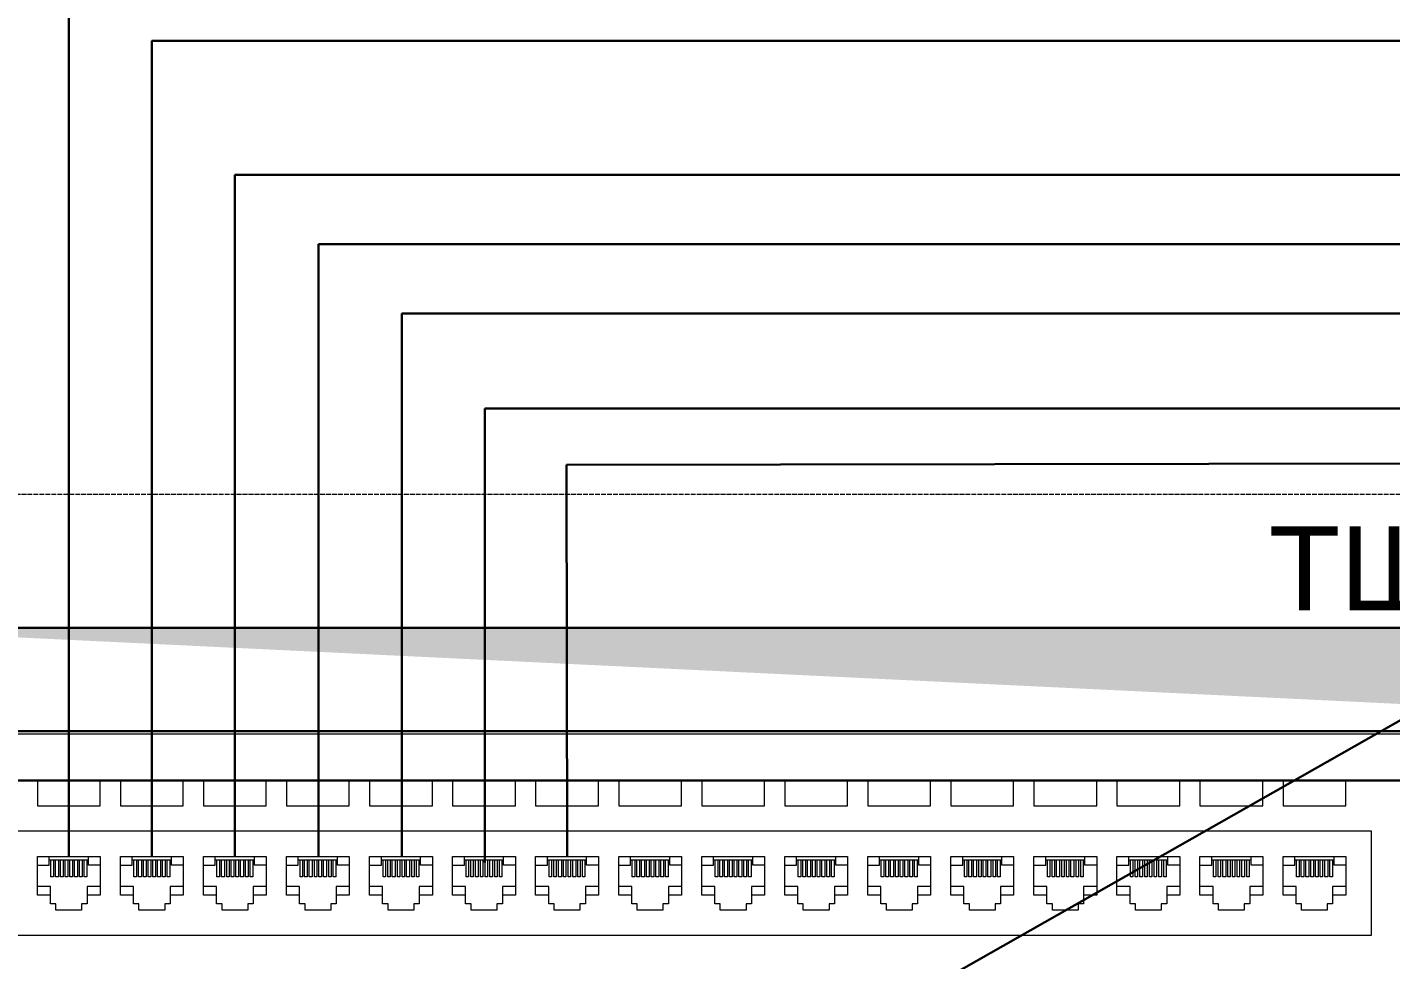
# Model space of a CAD drawing. Header units: millimetres. Extents: x -695119 to 412940, y -249585 to 622758.
# Drawn here: x -658920 to -655496, y 31451 to 33791 of the extents above; entities that cross this region are included whole.
import ezdxf

# ---------------------------------------------------------------- set-up
doc = ezdxf.new("R2010")
doc.units = ezdxf.units.MM
doc.linetypes.add('ACAD_ISO02W100', pattern=[15, 12, -3])
for name, color, linetype, lineweight in [('....ТЕКСТ', 7, 'Continuous', 15), ('_Схема', 5, 'Continuous', 30), ('PDF _Геометрия', 8, 'Continuous', 9)]:
    doc.layers.add(name, color=color, linetype=linetype, lineweight=lineweight)
doc.layers.add('PDF _Сплошная заливка', color=7, linetype='Continuous', true_color=0xffffff)
doc.layers.add('PDF _Текст', color=7, linetype='Continuous')
doc.styles.add('PDF Arial', font='arial.ttf')

msp = doc.modelspace()

# ---------------------------------------------------------------- linework, layer by layer
at = {"layer": '....ТЕКСТ', "linetype": 'ACAD_ISO02W100'}
msp.add_lwpolyline([(-670558.962, 32618.903), (-653933.779, 32618.903), (-653933.779, 18221.259), (-670558.962, 18221.259)], close=True, dxfattribs=at)
at = {"layer": '_Схема', "color": 5}
msp.add_line((-639281.438, 41243.584), (-695119.45, 9543.843), dxfattribs=at)
at = {"layer": '_Схема'}
for p, q in [((-658398.367, 31709.821), (-658398.367, 33420.102)), ((-658398.367, 33420.102), (-646793.11, 33420.102)), ((-658188.64, 33246.346), (-647162.274, 33246.346)), ((-658188.64, 33246.346), (-658188.64, 31709.821)), ((-647531.439, 33072.589), (-657979.292, 33072.589)), ((-657979.292, 33072.589), (-657979.292, 31709.821)), ((-649226.17, 32834.064), (-657770.656, 32834.064)), ((-657770.656, 32834.064), (-657770.656, 31694.401)), ((-649314.707, 32707.269), (-657566.219, 32692.222)), ((-657564.428, 31709.821), (-657566.219, 32692.222))]:
    msp.add_line(p, q, dxfattribs=at)
msp.add_lwpolyline([(-658815.358, 31709.821), (-658815.358, 34047.568), (-657738.548, 34047.568), (-657738.548, 35362.842)], dxfattribs=at)
at = {"layer": 'PDF _Геометрия', "color": 6, "lineweight": 30}
msp.add_lwpolyline([(-658606.905, 31709.821), (-658606.905, 33756.536), (-648584.223, 33756.536)], dxfattribs=at)
at = {"layer": 'PDF _Геометрия', "lineweight": 15}
for points in [[(-654051.248, 23538.24), (-654051.248, 32283.448), (-662411.132, 32283.448), (-662411.132, 23538.24)], [(-654236.418, 23538.24), (-654236.418, 32016.743), (-662209.029, 32016.743), (-662209.029, 23538.24)]]:
    msp.add_lwpolyline(points, dxfattribs=at)
at = {"layer": 'PDF _Геометрия', "lineweight": 30}
msp.add_lwpolyline([(-662411.132, 32283.448), (-654051.248, 32283.448), (-654051.248, 32024.11), (-662411.132, 32024.11)], close=True, dxfattribs=at)
msp.add_lwpolyline([(-655255.653, 31397.057, -0.41666667), (-655268.353, 31384.865), (-660901.413, 31384.865, -0.41666667), (-660914.621, 31396.549), (-660914.621, 31888.64, -0.41666667), (-660901.921, 31900.325), (-655268.353, 31900.325, -0.41666667), (-655256.669, 31888.64), (-655255.653, 31397.057)], format="xyb", dxfattribs=at)
at = {"layer": 'PDF _Геометрия', "lineweight": 5}
for points in [[(-658894.269, 31836.823), (-658736.532, 31836.823), (-658736.532, 31900.325), (-658894.269, 31900.325)], [(-658685.731, 31836.823), (-658527.994, 31836.823), (-658527.994, 31900.325), (-658685.731, 31900.325)], [(-658477.193, 31836.823), (-658319.456, 31836.823), (-658319.456, 31900.325), (-658477.193, 31900.325)], [(-658268.74, 31836.823), (-658111.088, 31836.823), (-658111.088, 31900.325), (-658268.74, 31900.325)], [(-658060.287, 31836.823), (-657902.55, 31836.823), (-657902.55, 31900.325), (-658060.287, 31900.325)], [(-657851.749, 31836.823), (-657694.097, 31836.823), (-657694.097, 31900.325), (-657851.749, 31900.325)], [(-657643.296, 31836.823), (-657485.559, 31836.823), (-657485.559, 31900.325), (-657643.296, 31900.325)], [(-657434.759, 31836.823), (-657277.106, 31836.823), (-657277.106, 31900.325), (-657434.759, 31900.325)], [(-657226.305, 31836.823), (-657068.569, 31836.823), (-657068.569, 31900.325), (-657226.305, 31900.325)], [(-657017.768, 31836.823), (-656860.116, 31836.823), (-656860.116, 31900.325), (-657017.768, 31900.325)], [(-656809.315, 31836.823), (-656651.578, 31836.823), (-656651.578, 31900.325), (-656809.315, 31900.325)], [(-656600.777, 31836.823), (-656443.125, 31836.823), (-656443.125, 31900.325), (-656600.777, 31900.325)], [(-656392.324, 31836.823), (-656234.587, 31836.823), (-656234.587, 31900.325), (-656392.324, 31900.325)], [(-656183.786, 31836.823), (-656026.134, 31836.823), (-656026.134, 31900.325), (-656183.786, 31900.325)], [(-655975.333, 31836.823), (-655817.596, 31836.823), (-655817.596, 31900.325), (-655975.333, 31900.325)], [(-655766.795, 31836.823), (-655609.143, 31836.823), (-655609.143, 31900.325), (-655766.795, 31900.325)], [(-655544.541, 31511.867), (-655544.541, 31773.322), (-660626.749, 31773.322), (-660626.749, 31511.867)]]:
    msp.add_lwpolyline(points, close=True, dxfattribs=at)
for points in [[(-658894.269, 31687.553), (-658864.635, 31687.553), (-658864.635, 31709.821)], [(-658861.418, 31612.453), (-658894.269, 31612.453), (-658894.269, 31709.821), (-658736.532, 31709.821), (-658736.532, 31612.453), (-658769.383, 31612.453)], [(-658894.184, 31687.553), (-658864.55, 31687.553), (-658864.55, 31709.821)], [(-658861.418, 31612.453), (-658894.184, 31612.453), (-658894.184, 31709.821), (-658736.532, 31709.821), (-658736.532, 31612.453), (-658769.299, 31612.453)], [(-658864.635, 31701.354), (-658766.166, 31701.354)], [(-658864.55, 31701.354), (-658766.166, 31701.354)], [(-658853.967, 31701.354), (-658853.967, 31659.02), (-658860.317, 31659.02), (-658860.317, 31701.354)], [(-658841.267, 31701.354), (-658841.267, 31659.02), (-658848.717, 31659.02), (-658848.717, 31701.354)], [(-658829.667, 31701.354), (-658829.667, 31659.02), (-658836.017, 31659.02), (-658836.017, 31701.354)], [(-658817.983, 31701.354), (-658817.983, 31659.02), (-658824.333, 31659.02), (-658824.333, 31701.354)], [(-658806.383, 31701.354), (-658806.383, 31659.02), (-658812.733, 31659.02), (-658812.733, 31701.354)], [(-658793.683, 31701.354), (-658793.683, 31659.02), (-658801.049, 31659.02), (-658801.049, 31701.354)], [(-658781.999, 31701.354), (-658781.999, 31659.02), (-658788.349, 31659.02), (-658788.349, 31701.354)], [(-658770.399, 31701.354), (-658770.399, 31659.02), (-658776.749, 31659.02), (-658776.749, 31701.354)], [(-658736.532, 31687.553), (-658766.166, 31687.553), (-658766.166, 31709.821)], [(-658685.731, 31687.553), (-658656.097, 31687.553), (-658656.097, 31709.821)], [(-658652.964, 31612.453), (-658685.731, 31612.453), (-658685.731, 31709.821), (-658528.079, 31709.821), (-658528.079, 31612.453), (-658560.845, 31612.453)], [(-658656.097, 31701.354), (-658557.713, 31701.354)], [(-658645.514, 31701.354), (-658645.514, 31659.02), (-658651.864, 31659.02), (-658651.864, 31701.354)], [(-658632.813, 31701.354), (-658632.813, 31659.02), (-658640.264, 31659.02), (-658640.264, 31701.354)], [(-658621.214, 31701.354), (-658621.214, 31659.02), (-658627.564, 31659.02), (-658627.564, 31701.354)], [(-658609.53, 31701.354), (-658609.53, 31659.02), (-658615.88, 31659.02), (-658615.88, 31701.354)], [(-658597.93, 31701.354), (-658597.93, 31659.02), (-658604.28, 31659.02), (-658604.28, 31701.354)], [(-658585.23, 31701.354), (-658585.23, 31659.02), (-658592.596, 31659.02), (-658592.596, 31701.354)], [(-658573.546, 31701.354), (-658573.546, 31659.02), (-658579.896, 31659.02), (-658579.896, 31701.354)], [(-658561.946, 31701.354), (-658561.946, 31659.02), (-658568.296, 31659.02), (-658568.296, 31701.354)], [(-658528.079, 31687.553), (-658557.713, 31687.553), (-658557.713, 31709.821)], [(-658477.193, 31687.553), (-658447.559, 31687.553), (-658447.559, 31709.821)], [(-658444.427, 31612.453), (-658477.193, 31612.453), (-658477.193, 31709.821), (-658319.541, 31709.821), (-658319.541, 31612.453), (-658352.308, 31612.453)], [(-658447.559, 31701.354), (-658349.175, 31701.354)], [(-658436.976, 31701.354), (-658436.976, 31659.02), (-658443.326, 31659.02), (-658443.326, 31701.354)], [(-658424.276, 31701.354), (-658424.276, 31659.02), (-658431.726, 31659.02), (-658431.726, 31701.354)], [(-658412.676, 31701.354), (-658412.676, 31659.02), (-658419.026, 31659.02), (-658419.026, 31701.354)], [(-658400.992, 31701.354), (-658400.992, 31659.02), (-658407.342, 31659.02), (-658407.342, 31701.354)], [(-658389.392, 31701.354), (-658389.392, 31659.02), (-658395.743, 31659.02), (-658395.743, 31701.354)], [(-658376.692, 31701.354), (-658376.692, 31659.02), (-658384.058, 31659.02), (-658384.058, 31701.354)], [(-658365.008, 31701.354), (-658365.008, 31659.02), (-658371.358, 31659.02), (-658371.358, 31701.354)], [(-658353.408, 31701.354), (-658353.408, 31659.02), (-658359.759, 31659.02), (-658359.759, 31701.354)], [(-658319.541, 31687.553), (-658349.175, 31687.553), (-658349.175, 31709.821)], [(-658268.74, 31687.553), (-658239.106, 31687.553), (-658239.106, 31709.821)], [(-658235.974, 31612.453), (-658268.74, 31612.453), (-658268.74, 31709.821), (-658111.088, 31709.821), (-658111.088, 31612.453), (-658143.855, 31612.453)], [(-658239.106, 31701.354), (-658140.722, 31701.354)], [(-658228.523, 31701.354), (-658228.523, 31659.02), (-658234.873, 31659.02), (-658234.873, 31701.354)], [(-658216.923, 31701.354), (-658216.923, 31659.02), (-658223.273, 31659.02), (-658223.273, 31701.354)], [(-658204.223, 31701.354), (-658204.223, 31659.02), (-658211.589, 31659.02), (-658211.589, 31701.354)], [(-658192.539, 31701.354), (-658192.539, 31659.02), (-658198.889, 31659.02), (-658198.889, 31701.354)], [(-658180.939, 31701.354), (-658180.939, 31659.02), (-658187.289, 31659.02), (-658187.289, 31701.354)], [(-658168.239, 31701.354), (-658168.239, 31659.02), (-658175.605, 31659.02), (-658175.605, 31701.354)], [(-658156.555, 31701.354), (-658156.555, 31659.02), (-658162.905, 31659.02), (-658162.905, 31701.354)], [(-658144.955, 31701.354), (-658144.955, 31659.02), (-658151.305, 31659.02), (-658151.305, 31701.354)], [(-658111.088, 31687.553), (-658140.722, 31687.553), (-658140.722, 31709.821)], [(-658060.287, 31687.553), (-658030.653, 31687.553), (-658030.653, 31709.821)], [(-658027.436, 31612.453), (-658060.287, 31612.453), (-658060.287, 31709.821), (-657902.55, 31709.821), (-657902.55, 31612.453), (-657935.402, 31612.453)], [(-658030.653, 31701.354), (-657932.184, 31701.354)], [(-658020.07, 31701.354), (-658020.07, 31659.02), (-658026.42, 31659.02), (-658026.42, 31701.354)], [(-658008.386, 31701.354), (-658008.386, 31659.02), (-658014.736, 31659.02), (-658014.736, 31701.354)], [(-657995.685, 31701.354), (-657995.685, 31659.02), (-658003.136, 31659.02), (-658003.136, 31701.354)], [(-657984.086, 31701.354), (-657984.086, 31659.02), (-657990.436, 31659.02), (-657990.436, 31701.354)], [(-657972.402, 31701.354), (-657972.402, 31659.02), (-657978.752, 31659.02), (-657978.752, 31701.354)], [(-657959.701, 31701.354), (-657959.701, 31659.02), (-657967.152, 31659.02), (-657967.152, 31701.354)], [(-657948.102, 31701.354), (-657948.102, 31659.02), (-657954.452, 31659.02), (-657954.452, 31701.354)], [(-657936.418, 31701.354), (-657936.418, 31659.02), (-657942.768, 31659.02), (-657942.768, 31701.354)], [(-657902.55, 31687.553), (-657932.184, 31687.553), (-657932.184, 31709.821)], [(-657851.749, 31687.553), (-657822.116, 31687.553), (-657822.116, 31709.821)], [(-657818.983, 31612.453), (-657851.749, 31612.453), (-657851.749, 31709.821), (-657694.097, 31709.821), (-657694.097, 31612.453), (-657726.864, 31612.453)], [(-657822.116, 31701.354), (-657723.731, 31701.354)], [(-657811.532, 31701.354), (-657811.532, 31659.02), (-657817.882, 31659.02), (-657817.882, 31701.354)], [(-657799.932, 31701.354), (-657799.932, 31659.02), (-657806.283, 31659.02), (-657806.283, 31701.354)], [(-657787.232, 31701.354), (-657787.232, 31659.02), (-657794.598, 31659.02), (-657794.598, 31701.354)], [(-657775.548, 31701.354), (-657775.548, 31659.02), (-657781.898, 31659.02), (-657781.898, 31701.354)], [(-657763.948, 31701.354), (-657763.948, 31659.02), (-657770.299, 31659.02), (-657770.299, 31701.354)], [(-657751.248, 31701.354), (-657751.248, 31659.02), (-657758.614, 31659.02), (-657758.614, 31701.354)], [(-657739.564, 31701.354), (-657739.564, 31659.02), (-657745.914, 31659.02), (-657745.914, 31701.354)], [(-657727.964, 31701.354), (-657727.964, 31659.02), (-657734.315, 31659.02), (-657734.315, 31701.354)], [(-657694.097, 31687.553), (-657723.731, 31687.553), (-657723.731, 31709.821)], [(-657643.296, 31687.553), (-657613.662, 31687.553), (-657613.662, 31709.821)], [(-657610.445, 31612.453), (-657643.296, 31612.453), (-657643.296, 31709.821), (-657485.559, 31709.821), (-657485.559, 31612.453), (-657518.411, 31612.453)], [(-657613.662, 31701.354), (-657515.193, 31701.354)], [(-657603.079, 31701.354), (-657603.079, 31659.02), (-657609.429, 31659.02), (-657609.429, 31701.354)], [(-657591.395, 31701.354), (-657591.395, 31659.02), (-657597.745, 31659.02), (-657597.745, 31701.354)], [(-657578.694, 31701.354), (-657578.694, 31659.02), (-657586.145, 31659.02), (-657586.145, 31701.354)], [(-657567.095, 31701.354), (-657567.095, 31659.02), (-657573.445, 31659.02), (-657573.445, 31701.354)], [(-657555.411, 31701.354), (-657555.411, 31659.02), (-657561.761, 31659.02), (-657561.761, 31701.354)], [(-657542.71, 31701.354), (-657542.71, 31659.02), (-657550.161, 31659.02), (-657550.161, 31701.354)], [(-657531.111, 31701.354), (-657531.111, 31659.02), (-657537.461, 31659.02), (-657537.461, 31701.354)], [(-657519.427, 31701.354), (-657519.427, 31659.02), (-657525.777, 31659.02), (-657525.777, 31701.354)], [(-657485.559, 31687.553), (-657515.193, 31687.553), (-657515.193, 31709.821)], [(-657434.759, 31687.553), (-657405.125, 31687.553), (-657405.125, 31709.821)], [(-657401.992, 31612.453), (-657434.759, 31612.453), (-657434.759, 31709.821), (-657277.106, 31709.821), (-657277.106, 31612.453), (-657309.873, 31612.453)], [(-657405.125, 31701.354), (-657306.74, 31701.354)], [(-657394.541, 31701.354), (-657394.541, 31659.02), (-657400.891, 31659.02), (-657400.891, 31701.354)], [(-657382.942, 31701.354), (-657382.942, 31659.02), (-657389.292, 31659.02), (-657389.292, 31701.354)], [(-657370.241, 31701.354), (-657370.241, 31659.02), (-657377.607, 31659.02), (-657377.607, 31701.354)], [(-657358.557, 31701.354), (-657358.557, 31659.02), (-657364.907, 31659.02), (-657364.907, 31701.354)], [(-657346.958, 31701.354), (-657346.958, 31659.02), (-657353.308, 31659.02), (-657353.308, 31701.354)], [(-657334.257, 31701.354), (-657334.257, 31659.02), (-657341.624, 31659.02), (-657341.624, 31701.354)], [(-657322.573, 31701.354), (-657322.573, 31659.02), (-657328.923, 31659.02), (-657328.923, 31701.354)], [(-657310.974, 31701.354), (-657310.974, 31659.02), (-657317.324, 31659.02), (-657317.324, 31701.354)], [(-657277.106, 31687.553), (-657306.74, 31687.553), (-657306.74, 31709.821)], [(-657226.305, 31687.553), (-657196.672, 31687.553), (-657196.672, 31709.821)], [(-657193.454, 31612.453), (-657226.305, 31612.453), (-657226.305, 31709.821), (-657068.569, 31709.821), (-657068.569, 31612.453), (-657101.42, 31612.453)], [(-657196.672, 31701.354), (-657098.202, 31701.354)], [(-657186.088, 31701.354), (-657186.088, 31659.02), (-657192.438, 31659.02), (-657192.438, 31701.354)], [(-657174.404, 31701.354), (-657174.404, 31659.02), (-657180.754, 31659.02), (-657180.754, 31701.354)], [(-657161.704, 31701.354), (-657161.704, 31659.02), (-657169.154, 31659.02), (-657169.154, 31701.354)], [(-657150.104, 31701.354), (-657150.104, 31659.02), (-657156.454, 31659.02), (-657156.454, 31701.354)], [(-657138.42, 31701.354), (-657138.42, 31659.02), (-657144.77, 31659.02), (-657144.77, 31701.354)], [(-657125.72, 31701.354), (-657125.72, 31659.02), (-657133.17, 31659.02), (-657133.17, 31701.354)], [(-657114.12, 31701.354), (-657114.12, 31659.02), (-657120.47, 31659.02), (-657120.47, 31701.354)], [(-657102.436, 31701.354), (-657102.436, 31659.02), (-657108.786, 31659.02), (-657108.786, 31701.354)], [(-657068.569, 31687.553), (-657098.202, 31687.553), (-657098.202, 31709.821)], [(-657017.768, 31687.553), (-656988.134, 31687.553), (-656988.134, 31709.821)], [(-656985.001, 31612.453), (-657017.768, 31612.453), (-657017.768, 31709.821), (-656860.116, 31709.821), (-656860.116, 31612.453), (-656892.882, 31612.453)], [(-656988.134, 31701.354), (-656889.749, 31701.354)], [(-656977.55, 31701.354), (-656977.55, 31659.02), (-656983.9, 31659.02), (-656983.9, 31701.354)], [(-656965.951, 31701.354), (-656965.951, 31659.02), (-656972.301, 31659.02), (-656972.301, 31701.354)], [(-656953.251, 31701.354), (-656953.251, 31659.02), (-656960.617, 31659.02), (-656960.617, 31701.354)], [(-656941.566, 31701.354), (-656941.566, 31659.02), (-656947.916, 31659.02), (-656947.916, 31701.354)], [(-656929.967, 31701.354), (-656929.967, 31659.02), (-656936.317, 31659.02), (-656936.317, 31701.354)], [(-656917.267, 31701.354), (-656917.267, 31659.02), (-656924.633, 31659.02), (-656924.633, 31701.354)], [(-656905.582, 31701.354), (-656905.582, 31659.02), (-656911.932, 31659.02), (-656911.932, 31701.354)], [(-656893.983, 31701.354), (-656893.983, 31659.02), (-656900.333, 31659.02), (-656900.333, 31701.354)], [(-656860.116, 31687.553), (-656889.749, 31687.553), (-656889.749, 31709.821)], [(-656809.315, 31687.553), (-656779.681, 31687.553), (-656779.681, 31709.821)], [(-656776.463, 31612.453), (-656809.315, 31612.453), (-656809.315, 31709.821), (-656651.578, 31709.821), (-656651.578, 31612.453), (-656684.429, 31612.453)], [(-656779.681, 31701.354), (-656681.212, 31701.354)], [(-656769.097, 31701.354), (-656769.097, 31659.02), (-656775.447, 31659.02), (-656775.447, 31701.354)], [(-656757.413, 31701.354), (-656757.413, 31659.02), (-656763.763, 31659.02), (-656763.763, 31701.354)], [(-656744.713, 31701.354), (-656744.713, 31659.02), (-656752.164, 31659.02), (-656752.164, 31701.354)], [(-656733.113, 31701.354), (-656733.113, 31659.02), (-656739.463, 31659.02), (-656739.463, 31701.354)], [(-656721.429, 31701.354), (-656721.429, 31659.02), (-656727.779, 31659.02), (-656727.779, 31701.354)], [(-656708.729, 31701.354), (-656708.729, 31659.02), (-656716.18, 31659.02), (-656716.18, 31701.354)], [(-656697.129, 31701.354), (-656697.129, 31659.02), (-656703.479, 31659.02), (-656703.479, 31701.354)], [(-656685.445, 31701.354), (-656685.445, 31659.02), (-656691.795, 31659.02), (-656691.795, 31701.354)], [(-656651.578, 31687.553), (-656681.212, 31687.553), (-656681.212, 31709.821)], [(-656600.777, 31687.553), (-656571.143, 31687.553), (-656571.143, 31709.821)], [(-656568.01, 31612.453), (-656600.777, 31612.453), (-656600.777, 31709.821), (-656443.125, 31709.821), (-656443.125, 31612.453), (-656475.891, 31612.453)], [(-656571.143, 31701.354), (-656472.759, 31701.354)], [(-656560.559, 31701.354), (-656560.559, 31659.02), (-656566.91, 31659.02), (-656566.91, 31701.354)], [(-656548.96, 31701.354), (-656548.96, 31659.02), (-656555.31, 31659.02), (-656555.31, 31701.354)], [(-656536.26, 31701.354), (-656536.26, 31659.02), (-656543.626, 31659.02), (-656543.626, 31701.354)], [(-656524.575, 31701.354), (-656524.575, 31659.02), (-656530.926, 31659.02), (-656530.926, 31701.354)], [(-656512.976, 31701.354), (-656512.976, 31659.02), (-656519.326, 31659.02), (-656519.326, 31701.354)], [(-656500.276, 31701.354), (-656500.276, 31659.02), (-656507.642, 31659.02), (-656507.642, 31701.354)], [(-656488.591, 31701.354), (-656488.591, 31659.02), (-656494.942, 31659.02), (-656494.942, 31701.354)], [(-656476.992, 31701.354), (-656476.992, 31659.02), (-656483.342, 31659.02), (-656483.342, 31701.354)], [(-656443.125, 31687.553), (-656472.759, 31687.553), (-656472.759, 31709.821)], [(-656392.324, 31687.553), (-656362.69, 31687.553), (-656362.69, 31709.821)], [(-656359.472, 31612.453), (-656392.324, 31612.453), (-656392.324, 31709.821), (-656234.587, 31709.821), (-656234.587, 31612.453), (-656267.438, 31612.453)], [(-656362.69, 31701.354), (-656264.221, 31701.354)], [(-656352.106, 31701.354), (-656352.106, 31659.02), (-656358.456, 31659.02), (-656358.456, 31701.354)], [(-656340.422, 31701.354), (-656340.422, 31659.02), (-656346.772, 31659.02), (-656346.772, 31701.354)], [(-656327.722, 31701.354), (-656327.722, 31659.02), (-656335.173, 31659.02), (-656335.173, 31701.354)], [(-656316.122, 31701.354), (-656316.122, 31659.02), (-656322.472, 31659.02), (-656322.472, 31701.354)], [(-656304.438, 31701.354), (-656304.438, 31659.02), (-656310.788, 31659.02), (-656310.788, 31701.354)], [(-656291.738, 31701.354), (-656291.738, 31659.02), (-656299.189, 31659.02), (-656299.189, 31701.354)], [(-656280.138, 31701.354), (-656280.138, 31659.02), (-656286.489, 31659.02), (-656286.489, 31701.354)], [(-656268.454, 31701.354), (-656268.454, 31659.02), (-656274.804, 31659.02), (-656274.804, 31701.354)], [(-656234.587, 31687.553), (-656264.221, 31687.553), (-656264.221, 31709.821)], [(-656183.786, 31687.553), (-656154.152, 31687.553), (-656154.152, 31709.821)], [(-656151.019, 31612.453), (-656183.786, 31612.453), (-656183.786, 31709.821), (-656026.134, 31709.821), (-656026.134, 31612.453), (-656058.9, 31612.453)], [(-656154.152, 31701.354), (-656055.768, 31701.354)], [(-656143.569, 31701.354), (-656143.569, 31659.02), (-656149.919, 31659.02), (-656149.919, 31701.354)], [(-656131.969, 31701.354), (-656131.969, 31659.02), (-656138.319, 31659.02), (-656138.319, 31701.354)], [(-656119.269, 31701.354), (-656119.269, 31659.02), (-656126.635, 31659.02), (-656126.635, 31701.354)], [(-656107.585, 31701.354), (-656107.585, 31659.02), (-656113.935, 31659.02), (-656113.935, 31701.354)], [(-656095.985, 31701.354), (-656095.985, 31659.02), (-656102.335, 31659.02), (-656102.335, 31701.354)], [(-656084.301, 31701.354), (-656084.301, 31659.02), (-656090.651, 31659.02), (-656090.651, 31701.354)], [(-656071.601, 31701.354), (-656071.601, 31659.02), (-656079.051, 31659.02), (-656079.051, 31701.354)], [(-656060.001, 31701.354), (-656060.001, 31659.02), (-656066.351, 31659.02), (-656066.351, 31701.354)], [(-656026.134, 31687.553), (-656055.768, 31687.553), (-656055.768, 31709.821)], [(-655975.333, 31687.553), (-655945.699, 31687.553), (-655945.699, 31709.821)], [(-655942.482, 31612.453), (-655975.333, 31612.453), (-655975.333, 31709.821), (-655817.596, 31709.821), (-655817.596, 31612.453), (-655850.447, 31612.453)], [(-655945.699, 31701.354), (-655847.23, 31701.354)], [(-655935.116, 31701.354), (-655935.116, 31659.02), (-655941.466, 31659.02), (-655941.466, 31701.354)], [(-655923.431, 31701.354), (-655923.431, 31659.02), (-655929.781, 31659.02), (-655929.781, 31701.354)], [(-655910.731, 31701.354), (-655910.731, 31659.02), (-655918.182, 31659.02), (-655918.182, 31701.354)], [(-655899.132, 31701.354), (-655899.132, 31659.02), (-655905.482, 31659.02), (-655905.482, 31701.354)], [(-655887.447, 31701.354), (-655887.447, 31659.02), (-655893.797, 31659.02), (-655893.797, 31701.354)], [(-655875.848, 31701.354), (-655875.848, 31659.02), (-655882.198, 31659.02), (-655882.198, 31701.354)], [(-655863.148, 31701.354), (-655863.148, 31659.02), (-655870.514, 31659.02), (-655870.514, 31701.354)], [(-655851.463, 31701.354), (-655851.463, 31659.02), (-655857.813, 31659.02), (-655857.813, 31701.354)], [(-655817.596, 31687.553), (-655847.23, 31687.553), (-655847.23, 31709.821)], [(-655766.795, 31687.553), (-655737.161, 31687.553), (-655737.161, 31709.821)], [(-655734.029, 31612.453), (-655766.795, 31612.453), (-655766.795, 31709.821), (-655609.143, 31709.821), (-655609.143, 31612.453), (-655643.01, 31612.453)], [(-655737.161, 31701.354), (-655638.777, 31701.354)], [(-655726.578, 31701.354), (-655726.578, 31659.02), (-655732.928, 31659.02), (-655732.928, 31701.354)], [(-655714.978, 31701.354), (-655714.978, 31659.02), (-655721.328, 31659.02), (-655721.328, 31701.354)], [(-655702.278, 31701.354), (-655702.278, 31659.02), (-655709.644, 31659.02), (-655709.644, 31701.354)], [(-655690.594, 31701.354), (-655690.594, 31659.02), (-655696.944, 31659.02), (-655696.944, 31701.354)], [(-655678.994, 31701.354), (-655678.994, 31659.02), (-655685.344, 31659.02), (-655685.344, 31701.354)], [(-655667.31, 31701.354), (-655667.31, 31659.02), (-655673.66, 31659.02), (-655673.66, 31701.354)], [(-655654.61, 31701.354), (-655654.61, 31659.02), (-655662.061, 31659.02), (-655662.061, 31701.354)], [(-655643.01, 31701.354), (-655643.01, 31659.02), (-655649.36, 31659.02), (-655649.36, 31701.354)], [(-655609.143, 31687.553), (-655638.777, 31687.553), (-655638.777, 31709.821)], [(-658736.532, 31634.636), (-658769.383, 31634.636), (-658769.383, 31591.286), (-658783.099, 31591.286), (-658783.099, 31575.368), (-658847.701, 31575.368), (-658847.701, 31591.286), (-658861.418, 31591.286), (-658861.418, 31634.636), (-658894.269, 31634.636)], [(-658736.532, 31634.636), (-658769.299, 31634.636), (-658769.299, 31591.286), (-658783.099, 31591.286), (-658783.099, 31575.368), (-658847.617, 31575.368), (-658847.617, 31591.286), (-658861.418, 31591.286), (-658861.418, 31634.636), (-658894.184, 31634.636)], [(-658528.079, 31634.636), (-658560.845, 31634.636), (-658560.845, 31591.286), (-658574.646, 31591.286), (-658574.646, 31575.368), (-658639.164, 31575.368), (-658639.164, 31591.286), (-658652.964, 31591.286), (-658652.964, 31634.636), (-658685.731, 31634.636)], [(-658528.079, 31634.636), (-658560.845, 31634.636), (-658560.845, 31591.286), (-658574.646, 31591.286), (-658574.646, 31575.368), (-658639.164, 31575.368), (-658639.164, 31591.286), (-658652.964, 31591.286), (-658652.964, 31634.636), (-658685.731, 31634.636)], [(-658319.541, 31634.636), (-658352.392, 31634.636), (-658352.392, 31591.286), (-658366.109, 31591.286), (-658366.109, 31575.368), (-658430.71, 31575.368), (-658430.71, 31591.286), (-658444.427, 31591.286), (-658444.427, 31634.636), (-658477.278, 31634.636)], [(-658319.541, 31634.636), (-658352.308, 31634.636), (-658352.308, 31591.286), (-658366.109, 31591.286), (-658366.109, 31575.368), (-658430.626, 31575.368), (-658430.626, 31591.286), (-658444.427, 31591.286), (-658444.427, 31634.636), (-658477.193, 31634.636)], [(-658111.088, 31634.636), (-658143.855, 31634.636), (-658143.855, 31591.286), (-658157.656, 31591.286), (-658157.656, 31575.368), (-658222.173, 31575.368), (-658222.173, 31591.286), (-658235.974, 31591.286), (-658235.974, 31634.636), (-658268.74, 31634.636)], [(-657902.55, 31634.636), (-657935.402, 31634.636), (-657935.402, 31591.286), (-657949.118, 31591.286), (-657949.118, 31575.368), (-658013.72, 31575.368), (-658013.72, 31591.286), (-658027.436, 31591.286), (-658027.436, 31634.636), (-658060.287, 31634.636)], [(-657694.097, 31634.636), (-657726.864, 31634.636), (-657726.864, 31591.286), (-657740.665, 31591.286), (-657740.665, 31575.368), (-657805.182, 31575.368), (-657805.182, 31591.286), (-657818.983, 31591.286), (-657818.983, 31634.636), (-657851.749, 31634.636)], [(-657485.559, 31634.636), (-657518.411, 31634.636), (-657518.411, 31591.286), (-657532.127, 31591.286), (-657532.127, 31575.368), (-657596.729, 31575.368), (-657596.729, 31591.286), (-657610.445, 31591.286), (-657610.445, 31634.636), (-657643.296, 31634.636)], [(-657277.106, 31634.636), (-657309.873, 31634.636), (-657309.873, 31591.286), (-657323.674, 31591.286), (-657323.674, 31575.368), (-657388.191, 31575.368), (-657388.191, 31591.286), (-657401.992, 31591.286), (-657401.992, 31634.636), (-657434.759, 31634.636)], [(-657068.569, 31634.636), (-657101.42, 31634.636), (-657101.42, 31591.286), (-657115.136, 31591.286), (-657115.136, 31575.368), (-657179.738, 31575.368), (-657179.738, 31591.286), (-657193.454, 31591.286), (-657193.454, 31634.636), (-657226.305, 31634.636)], [(-656860.116, 31634.636), (-656892.882, 31634.636), (-656892.882, 31591.286), (-656906.683, 31591.286), (-656906.683, 31575.368), (-656971.2, 31575.368), (-656971.2, 31591.286), (-656985.001, 31591.286), (-656985.001, 31634.636), (-657017.768, 31634.636)], [(-656651.578, 31634.636), (-656684.429, 31634.636), (-656684.429, 31591.286), (-656698.145, 31591.286), (-656698.145, 31575.368), (-656762.747, 31575.368), (-656762.747, 31591.286), (-656776.463, 31591.286), (-656776.463, 31634.636), (-656809.315, 31634.636)], [(-656443.125, 31634.636), (-656475.891, 31634.636), (-656475.891, 31591.286), (-656489.692, 31591.286), (-656489.692, 31575.368), (-656554.209, 31575.368), (-656554.209, 31591.286), (-656568.01, 31591.286), (-656568.01, 31634.636), (-656600.777, 31634.636)], [(-656234.587, 31634.636), (-656267.438, 31634.636), (-656267.438, 31591.286), (-656281.154, 31591.286), (-656281.154, 31575.368), (-656345.756, 31575.368), (-656345.756, 31591.286), (-656359.472, 31591.286), (-656359.472, 31634.636), (-656392.324, 31634.636)], [(-656026.134, 31634.636), (-656058.9, 31634.636), (-656058.9, 31591.286), (-656072.701, 31591.286), (-656072.701, 31575.368), (-656137.218, 31575.368), (-656137.218, 31591.286), (-656151.019, 31591.286), (-656151.019, 31634.636), (-656183.786, 31634.636)], [(-655817.596, 31634.636), (-655850.447, 31634.636), (-655850.447, 31591.286), (-655864.164, 31591.286), (-655864.164, 31575.368), (-655928.765, 31575.368), (-655928.765, 31591.286), (-655942.482, 31591.286), (-655942.482, 31634.636), (-655975.333, 31634.636)], [(-655609.143, 31634.636), (-655643.01, 31634.636), (-655643.01, 31591.286), (-655655.71, 31591.286), (-655655.71, 31575.368), (-655720.228, 31575.368), (-655720.228, 31591.286), (-655734.029, 31591.286), (-655734.029, 31634.636), (-655766.795, 31634.636)]]:
    msp.add_lwpolyline(points, dxfattribs=at)
at = {"layer": 'PDF _Сплошная заливка', "transparency": 33554559}
msp.add_solid([(-654051.248, 32283.448), (-659440.379, 32283.448), (-654051.248, 32024.11)], dxfattribs=at)

# ---------------------------------------------------------------- texts
at = {"layer": 'PDF _Текст', "insert": (-655802.795, 32324.683), "char_height": 210.47841, "attachment_point": 7, "style": 'PDF Arial'}
msp.add_mtext('ТШ ЛВС-ИС.ПП', dxfattribs=at)

doc.saveas('drawing.dxf')
